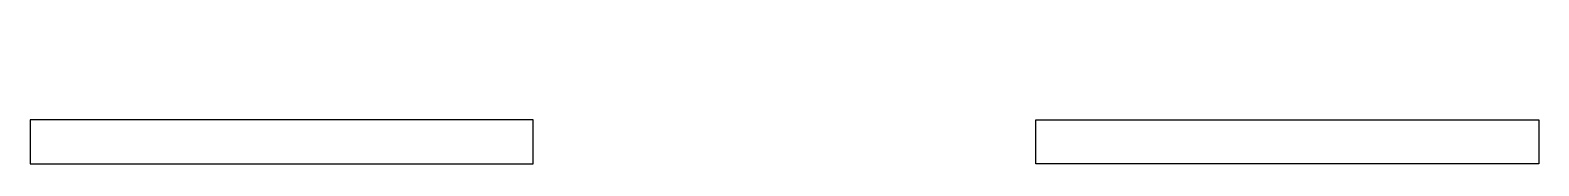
# Model space of a CAD drawing. Header units: millimetres. Extents: x -4.89 to -3.69, y 12.03 to 12.14.
import ezdxf

# ---------------------------------------------------------------- set-up
doc = ezdxf.new("R2010")
doc.units = ezdxf.units.MM
doc.header["$LTSCALE"] = 10
doc.layers.add('PORTAS', color=2, linetype='Continuous')

msp = doc.modelspace()

# ---------------------------------------------------------------- linework, layer by layer
at = {"layer": 'PORTAS', "color": 1}
for points in [[(-4.5438, 12.1177, 0, 0, 0), (-4.7296, 12.1177, 0.0375, 0, 0), (-4.8296, 12.1177, 0, 0, 0)], [(-4.0296, 12.1177, 0, 0, 0), (-3.8438, 12.1177, 0.0375, 0, 0), (-3.7438, 12.1177, 0, 0, 0)]]:
    msp.add_lwpolyline(points, format="xyseb", dxfattribs=at)
at = {"layer": 'PORTAS'}
for points in [[(-4.8867, 12.0315), (-4.4867, 12.0315), (-4.4867, 12.0665), (-4.8867, 12.0665)], [(-3.6867, 12.0315), (-4.0867, 12.0315), (-4.0867, 12.0665), (-3.6867, 12.0665)]]:
    msp.add_lwpolyline(points, close=True, dxfattribs=at)

doc.saveas('drawing.dxf')
